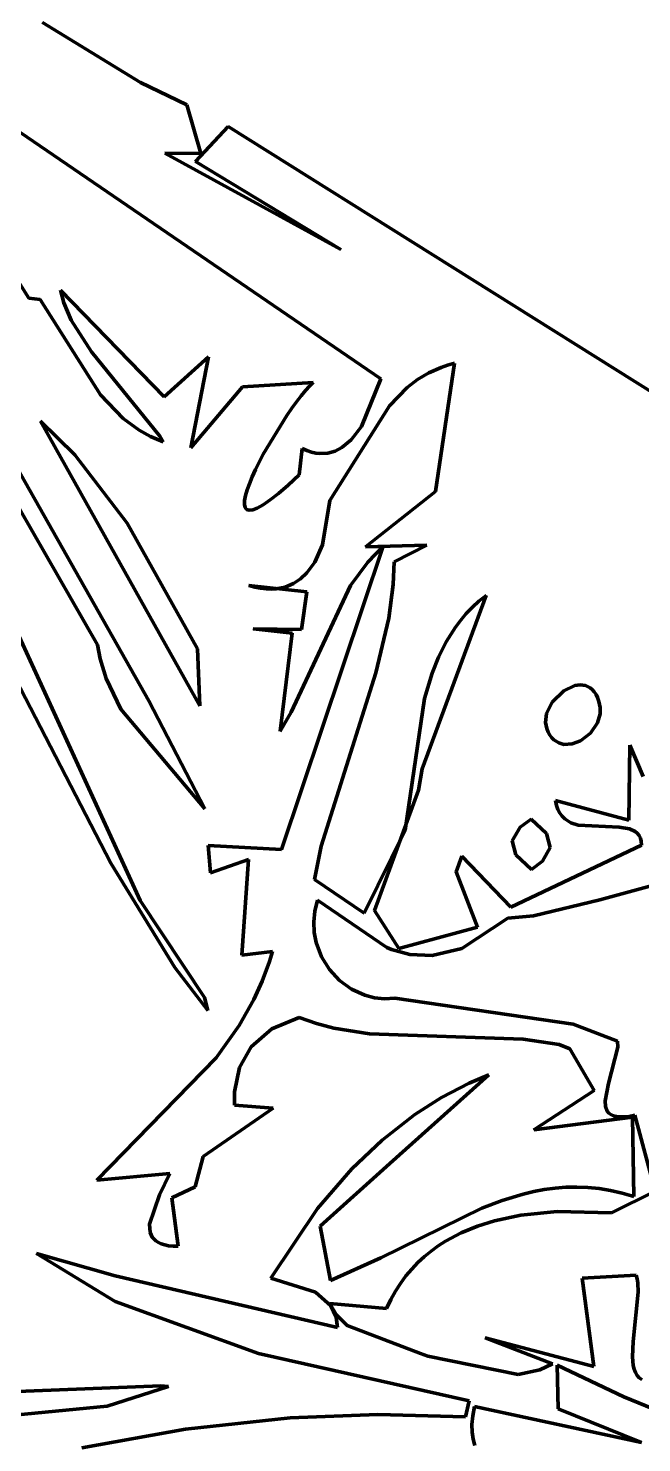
# Model space of a CAD drawing. Header units: millimetres. Extents: x 0 to 11, y 0 to 14.1.
# Drawn here: x 4.872 to 5.263, y 3.557 to 4.459 of the extents above; entities that cross this region are included whole.
import ezdxf

# ---------------------------------------------------------------- set-up
doc = ezdxf.new("R2010")
doc.units = ezdxf.units.MM
doc.layers.add('color#010101ff', color=7, linetype='CONTINUOUS', lineweight=100)
doc.layers.add('color#fefefeff', color=7, linetype='CONTINUOUS', lineweight=100)

msp = doc.modelspace()

# ---------------------------------------------------------------- linework, layer by layer
at = {"layer": 'color#010101ff'}
for p, q in [((4.88061, 4.46281), (4.94316, 4.42445)), ((4.94316, 4.42445), (4.97277, 4.41027)), ((5.09662, 4.2354), (4.84041, 4.41021)), ((4.97277, 4.41027), (4.98167, 4.37907)), ((4.97837, 4.37397), (4.99915, 4.39636)), ((4.99915, 4.39636), (5.48307, 4.09319)), ((4.98167, 4.37907), (4.95867, 4.37943)), ((4.95867, 4.37943), (5.07106, 4.31783)), ((5.07106, 4.31783), (4.97837, 4.37397)), ((4.94844, 4.02987), (4.76494, 4.35426)), ((4.84617, 4.32757), (4.87198, 4.28679)), ((4.87198, 4.28679), (4.87902, 4.28595)), ((4.89428, 4.28395), (4.89215, 4.29188)), ((4.89215, 4.29188), (4.95824, 4.22383)), ((4.87902, 4.28595), (4.91775, 4.2251)), ((4.89888, 4.27284), (4.89428, 4.28395)), ((4.91193, 4.25273), (4.89888, 4.27284)), ((4.95562, 4.19882), (4.91193, 4.25273)), ((4.95824, 4.22383), (4.98654, 4.24942)), ((4.98654, 4.24942), (4.97529, 4.19131)), ((5.1351, 4.24272), (5.12723, 4.23923)), ((5.13155, 4.16345), (5.14378, 4.24532)), ((5.13934, 4.24414), (5.1351, 4.24272)), ((5.14378, 4.24532), (5.13934, 4.24414)), ((5.00827, 4.23037), (5.05355, 4.23299)), ((5.05355, 4.23299), (5.05119, 4.23073)), ((5.08431, 4.205), (5.09662, 4.2354)), ((5.12007, 4.23495), (5.11355, 4.22995)), ((5.12723, 4.23923), (5.12007, 4.23495)), ((4.91775, 4.2251), (4.93223, 4.21007)), ((4.97529, 4.19131), (5.00827, 4.23037)), ((5.0458, 4.22455), (5.04286, 4.22076)), ((5.04859, 4.2279), (5.0458, 4.22455)), ((5.05119, 4.23073), (5.04859, 4.2279)), ((5.11355, 4.22995), (5.10213, 4.21821)), ((4.82953, 4.21561), (4.91571, 4.06565)), ((5.03981, 4.21659), (5.0367, 4.2121)), ((5.04286, 4.22076), (5.03981, 4.21659)), ((5.10213, 4.21821), (5.06416, 4.15773)), ((4.8793, 4.20831), (4.98118, 4.02668)), ((4.90125, 4.18688), (4.8793, 4.20831)), ((4.93223, 4.21007), (4.94226, 4.20268)), ((5.0367, 4.2121), (5.02162, 4.18728)), ((4.94226, 4.20268), (4.94963, 4.1986)), ((4.94963, 4.1986), (4.9576, 4.19528)), ((4.9576, 4.19528), (4.95562, 4.19882)), ((5.07187, 4.19153), (5.07771, 4.1964)), ((5.07771, 4.1964), (5.08431, 4.205)), ((4.94296, 3.90252), (4.80845, 4.19541)), ((5.02162, 4.18728), (5.01662, 4.17746)), ((5.04458, 4.17416), (5.04647, 4.19101)), ((5.04647, 4.19101), (5.04944, 4.18968)), ((5.04944, 4.18968), (5.05231, 4.18871)), ((5.05231, 4.18871), (5.05509, 4.18806)), ((5.05509, 4.18806), (5.05777, 4.18773)), ((5.05777, 4.18773), (5.06284, 4.18797)), ((5.06284, 4.18797), (5.06754, 4.18928)), ((5.06754, 4.18928), (5.07187, 4.19153)), ((4.9346, 4.14329), (4.90125, 4.18688)), ((5.0145, 4.17284), (5.01271, 4.1685)), ((5.01662, 4.17746), (5.0145, 4.17284)), ((5.03749, 4.16765), (5.04458, 4.17416)), ((5.01024, 4.16093), (5.00964, 4.15783)), ((5.01127, 4.16451), (5.01024, 4.16093)), ((5.01271, 4.1685), (5.01127, 4.16451)), ((5.02599, 4.15816), (5.0313, 4.16233)), ((5.0313, 4.16233), (5.03749, 4.16765)), ((5.08687, 4.1283), (5.13155, 4.16345)), ((5.00964, 4.15783), (5.00954, 4.15527)), ((5.00954, 4.15527), (5.00996, 4.15333)), ((5.00996, 4.15333), (5.01096, 4.15205)), ((5.01096, 4.15205), (5.01256, 4.15153)), ((5.01256, 4.15153), (5.01483, 4.15181)), ((5.01483, 4.15181), (5.01779, 4.15296)), ((5.01779, 4.15296), (5.0215, 4.15506)), ((5.0215, 4.15506), (5.02599, 4.15816)), ((5.06416, 4.15773), (5.05947, 4.12954)), ((4.97963, 4.06323), (4.9346, 4.14329)), ((5.09826, 4.12856), (5.03328, 3.93521)), ((5.05947, 4.12954), (5.05452, 4.11852)), ((5.12613, 4.12939), (5.08687, 4.1283)), ((5.08836, 4.11844), (5.09826, 4.12856)), ((5.10521, 4.11864), (5.12613, 4.12939)), ((5.05452, 4.11852), (5.04949, 4.11157)), ((5.07736, 4.10347), (5.08836, 4.11844)), ((5.1045, 4.10414), (5.10521, 4.11864)), ((5.04545, 4.10776), (5.04085, 4.10474)), ((5.04949, 4.11157), (5.04545, 4.10776)), ((5.01624, 4.10248), (5.01242, 4.10352)), ((5.01242, 4.10352), (5.04934, 4.09955)), ((5.01989, 4.10177), (5.01624, 4.10248)), ((5.02337, 4.10136), (5.01989, 4.10177)), ((5.02668, 4.10126), (5.02337, 4.10136)), ((5.02983, 4.10143), (5.02668, 4.10126)), ((5.03565, 4.10259), (5.02983, 4.10143)), ((5.04085, 4.10474), (5.03565, 4.10259)), ((5.03937, 4.02279), (5.07736, 4.10347)), ((5.04934, 4.09955), (5.04599, 4.07542)), ((5.10169, 4.08275), (5.1045, 4.10414)), ((5.12307, 3.98656), (5.16384, 4.09717)), ((5.16384, 4.09717), (5.15934, 4.09352)), ((5.15516, 4.08967), (5.15127, 4.08562)), ((5.15934, 4.09352), (5.15516, 4.08967)), ((5.09345, 4.04776), (5.10169, 4.08275)), ((5.14768, 4.08139), (5.14435, 4.07699)), ((5.15127, 4.08562), (5.14768, 4.08139)), ((5.04599, 4.07542), (5.01507, 4.07591)), ((5.01507, 4.07591), (5.03999, 4.07313)), ((5.03999, 4.07313), (5.03245, 4.01061)), ((5.14435, 4.07699), (5.13847, 4.06771)), ((4.91571, 4.06565), (4.91745, 4.05681)), ((4.98118, 4.02668), (4.97963, 4.06323)), ((5.13847, 4.06771), (5.13353, 4.05788)), ((4.91745, 4.05681), (4.92134, 4.04417)), ((5.13353, 4.05788), (5.12941, 4.04757)), ((4.86007, 4.05023), (4.92417, 3.92642)), ((4.92134, 4.04417), (4.93071, 4.02458)), ((5.05863, 3.93722), (5.09345, 4.04776)), ((5.12941, 4.04757), (5.12455, 4.0314)), ((5.21353, 4.03643), (5.20617, 4.02922)), ((5.2205, 4.03965), (5.21353, 4.03643)), ((5.22399, 4.04013), (5.2205, 4.03965)), ((5.22732, 4.03971), (5.22399, 4.04013)), ((5.23036, 4.03829), (5.22732, 4.03971)), ((5.23173, 4.03717), (5.23036, 4.03829)), ((5.23299, 4.03575), (5.23173, 4.03717)), ((5.23411, 4.03404), (5.23299, 4.03575)), ((5.23508, 4.03201), (5.23411, 4.03404)), ((4.98436, 3.96096), (4.94844, 4.02987)), ((5.12455, 4.0314), (5.11214, 3.9475)), ((5.20617, 4.02922), (5.20257, 4.02195)), ((5.23588, 4.02964), (5.23508, 4.03201)), ((5.23681, 4.02568), (5.23588, 4.02964)), ((5.23674, 4.02173), (5.23681, 4.02568)), ((4.93071, 4.02458), (4.98436, 3.96096)), ((5.03245, 4.01061), (5.03937, 4.02279)), ((5.20257, 4.02195), (5.20187, 4.01617)), ((5.20187, 4.01617), (5.20259, 4.01236)), ((5.23049, 4.0094), (5.23506, 4.01604)), ((5.23506, 4.01604), (5.23674, 4.02173)), ((5.20259, 4.01236), (5.20354, 4.01008)), ((5.20354, 4.01008), (5.20464, 4.00811)), ((5.20464, 4.00811), (5.20588, 4.00644)), ((5.22419, 4.00452), (5.23049, 4.0094)), ((5.20588, 4.00644), (5.20725, 4.00506)), ((5.20725, 4.00506), (5.21027, 4.00312)), ((5.21027, 4.00312), (5.21361, 4.00219)), ((5.21361, 4.00219), (5.2189, 4.00248)), ((5.2189, 4.00248), (5.22419, 4.00452)), ((5.25575, 4.00176), (5.25497, 3.95384)), ((5.26415, 3.98159), (5.25575, 4.00176)), ((5.12074, 3.97302), (5.12307, 3.98656)), ((5.09258, 3.89614), (5.12074, 3.97302)), ((5.25497, 3.95384), (5.20822, 3.96633)), ((5.20822, 3.96633), (5.20884, 3.96325)), ((5.20884, 3.96325), (5.20977, 3.96057)), ((5.19261, 3.95447), (5.18565, 3.94929)), ((5.20249, 3.94532), (5.19261, 3.95447)), ((5.20977, 3.96057), (5.21097, 3.95826)), ((5.21097, 3.95826), (5.21243, 3.95631)), ((5.21243, 3.95631), (5.21412, 3.95466)), ((5.21412, 3.95466), (5.21602, 3.95331)), ((5.21602, 3.95331), (5.2181, 3.95222)), ((5.11214, 3.9475), (5.08604, 3.8944)), ((5.18565, 3.94929), (5.18058, 3.94071)), ((5.20489, 3.93641), (5.20249, 3.94532)), ((5.2181, 3.95222), (5.22272, 3.95072)), ((5.22272, 3.95072), (5.24895, 3.94941)), ((5.24895, 3.94941), (5.25555, 3.94832)), ((5.25555, 3.94832), (5.25903, 3.94671)), ((5.25903, 3.94671), (5.26043, 3.94556)), ((5.26043, 3.94556), (5.26157, 3.94414)), ((5.26157, 3.94414), (5.26242, 3.94242)), ((5.03328, 3.93521), (4.98646, 3.93771)), ((4.98646, 3.93771), (4.98794, 3.92019)), ((5.05431, 3.91599), (5.05863, 3.93722)), ((5.26318, 3.93798), (5.17975, 3.89834)), ((5.18058, 3.94071), (5.18299, 3.93175)), ((5.19982, 3.92773), (5.20489, 3.93641)), ((5.26242, 3.94242), (5.26297, 3.94038)), ((5.26297, 3.94038), (5.26318, 3.93798)), ((4.92417, 3.92642), (4.96521, 3.85988)), ((4.98794, 3.92019), (5.01225, 3.92866)), ((5.01225, 3.92866), (5.00794, 3.86767)), ((5.1484, 3.93091), (5.14475, 3.92077)), ((5.17975, 3.89834), (5.1484, 3.93091)), ((5.18299, 3.93175), (5.19286, 3.92242)), ((5.19286, 3.92242), (5.19982, 3.92773)), ((5.14475, 3.92077), (5.15848, 3.88563)), ((5.23654, 3.90305), (5.3048, 3.92162)), ((5.08604, 3.8944), (5.05431, 3.91599)), ((4.98402, 3.84079), (4.94296, 3.90252)), ((5.05448, 3.89575), (5.05621, 3.90272)), ((5.05621, 3.90272), (5.10055, 3.87264)), ((5.19413, 3.89274), (5.23654, 3.90305)), ((5.0538, 3.88889), (5.05448, 3.89575)), ((5.10827, 3.87195), (5.09258, 3.89614)), ((5.14835, 3.87203), (5.17773, 3.89129)), ((5.17773, 3.89129), (5.19413, 3.89274)), ((5.05412, 3.8822), (5.0538, 3.88889)), ((5.05535, 3.87575), (5.05412, 3.8822)), ((5.15848, 3.88563), (5.10827, 3.87195)), ((5.05875, 3.86668), (5.05535, 3.87575)), ((5.10055, 3.87264), (5.10353, 3.87141)), ((5.10353, 3.87141), (5.11526, 3.86813)), ((5.12945, 3.86745), (5.14835, 3.87203)), ((5.00794, 3.86767), (5.0274, 3.87003)), ((5.02548, 3.86359), (5.02096, 3.8512)), ((5.0274, 3.87003), (5.02548, 3.86359)), ((5.0638, 3.85855), (5.05875, 3.86668)), ((5.11526, 3.86813), (5.12945, 3.86745)), ((4.96521, 3.85988), (4.98619, 3.83231)), ((5.07028, 3.85159), (5.0638, 3.85855)), ((5.02096, 3.8512), (5.0156, 3.83943)), ((5.07794, 3.84604), (5.07028, 3.85159)), ((5.08653, 3.84214), (5.07794, 3.84604)), ((4.98619, 3.83231), (4.98402, 3.84079)), ((5.0156, 3.83943), (5.00617, 3.82278)), ((5.09267, 3.84057), (5.08653, 3.84214)), ((5.09904, 3.83991), (5.09267, 3.84057)), ((5.10558, 3.84023), (5.09904, 3.83991)), ((5.21953, 3.82369), (5.10558, 3.84023)), ((5.0271, 3.82077), (5.0445, 3.82798)), ((5.0445, 3.82798), (5.05556, 3.82409)), ((5.00617, 3.82278), (4.99141, 3.80216)), ((5.01389, 3.80912), (5.0271, 3.82077)), ((5.05556, 3.82409), (5.06675, 3.82113)), ((5.06675, 3.82113), (5.08943, 3.81749)), ((5.08943, 3.81749), (5.18763, 3.81415)), ((5.24787, 3.81276), (5.21953, 3.82369)), ((5.00649, 3.79607), (5.01389, 3.80912)), ((5.18763, 3.81415), (5.21046, 3.81063)), ((5.21046, 3.81063), (5.21737, 3.80794)), ((5.24197, 3.78577), (5.24798, 3.80906)), ((5.24798, 3.80906), (5.24787, 3.81276)), ((4.99141, 3.80216), (4.91528, 3.72411)), ((5.21737, 3.80794), (5.23283, 3.78143)), ((5.00322, 3.78061), (5.00649, 3.79607)), ((5.10233, 3.7348), (5.16563, 3.79144)), ((5.16563, 3.79144), (5.15318, 3.78612)), ((5.15318, 3.78612), (5.13532, 3.77684)), ((5.23283, 3.78143), (5.19436, 3.75628)), ((5.23988, 3.77474), (5.24197, 3.78577)), ((5.00328, 3.7721), (5.00322, 3.78061)), ((5.02787, 3.77012), (5.00328, 3.7721)), ((5.13532, 3.77684), (5.11844, 3.7661)), ((5.24014, 3.77112), (5.23988, 3.77474)), ((4.98332, 3.73916), (5.02787, 3.77012)), ((5.11844, 3.7661), (5.09742, 3.74975)), ((5.19436, 3.75628), (5.25735, 3.76434)), ((5.24131, 3.76815), (5.24014, 3.77112)), ((5.2423, 3.76695), (5.24131, 3.76815)), ((5.24359, 3.76597), (5.2423, 3.76695)), ((5.2452, 3.76522), (5.24359, 3.76597)), ((5.24715, 3.76472), (5.2452, 3.76522)), ((5.24947, 3.76448), (5.24715, 3.76472)), ((5.25219, 3.76453), (5.24947, 3.76448)), ((5.25532, 3.76487), (5.25219, 3.76453)), ((5.25889, 3.76554), (5.25532, 3.76487)), ((5.25735, 3.76434), (5.25815, 3.71363)), ((5.27186, 3.71723), (5.25889, 3.76554)), ((5.09742, 3.74975), (5.07808, 3.73138)), ((4.97806, 3.71995), (4.98332, 3.73916)), ((4.91528, 3.72411), (4.96201, 3.72848)), ((4.96201, 3.72848), (4.95523, 3.71486)), ((5.07808, 3.73138), (5.05621, 3.70605)), ((5.05787, 3.69475), (5.10233, 3.7348)), ((4.96329, 3.71282), (4.97806, 3.71995)), ((5.20108, 3.71812), (5.19428, 3.71686)), ((5.20795, 3.71904), (5.20108, 3.71812)), ((5.21488, 3.71959), (5.20795, 3.71904)), ((5.22188, 3.71975), (5.21488, 3.71959)), ((5.22896, 3.71948), (5.22188, 3.71975)), ((5.23613, 3.71876), (5.22896, 3.71948)), ((5.24338, 3.71756), (5.23613, 3.71876)), ((4.95523, 3.71486), (4.94901, 3.69612)), ((4.96725, 3.682), (4.96329, 3.71282)), ((5.17422, 3.71127), (5.16107, 3.70631)), ((5.18754, 3.71528), (5.17422, 3.71127)), ((5.19428, 3.71686), (5.18754, 3.71528)), ((5.25072, 3.71586), (5.24338, 3.71756)), ((5.244, 3.70322), (5.27186, 3.71723)), ((5.25815, 3.71363), (5.25072, 3.71586)), ((5.05621, 3.70605), (5.02642, 3.66153)), ((5.16107, 3.70631), (5.09674, 3.67464)), ((5.16919, 3.69821), (5.18612, 3.70183)), ((5.18612, 3.70183), (5.20935, 3.70413)), ((5.20935, 3.70413), (5.244, 3.70322)), ((4.94901, 3.69612), (4.9494, 3.69083)), ((4.9494, 3.69083), (4.95072, 3.68784)), ((5.06447, 3.66014), (5.05787, 3.69475)), ((5.1479, 3.69046), (5.15832, 3.69478)), ((5.15832, 3.69478), (5.16919, 3.69821)), ((4.95072, 3.68784), (4.95304, 3.68537)), ((4.95304, 3.68537), (4.95461, 3.68436)), ((4.95461, 3.68436), (4.95648, 3.68351)), ((4.95648, 3.68351), (4.95866, 3.68284)), ((4.95866, 3.68284), (4.96117, 3.68236)), ((4.96117, 3.68236), (4.96403, 3.68207)), ((4.96403, 3.68207), (4.96725, 3.682)), ((5.12882, 3.6789), (5.13334, 3.68217)), ((5.13334, 3.68217), (5.13804, 3.68519)), ((5.13804, 3.68519), (5.1479, 3.69046)), ((4.92702, 3.6631), (4.87672, 3.67746)), ((4.87672, 3.67746), (4.92695, 3.64681)), ((5.09674, 3.67464), (5.06447, 3.66014)), ((5.12034, 3.67153), (5.12448, 3.67536)), ((5.12448, 3.67536), (5.12882, 3.6789)), ((5.11271, 3.66303), (5.11642, 3.66743)), ((5.11642, 3.66743), (5.12034, 3.67153)), ((5.0691, 3.63013), (4.92702, 3.6631)), ((5.02642, 3.66153), (5.05502, 3.6527)), ((5.10603, 3.65331), (5.10925, 3.65833)), ((5.10925, 3.65833), (5.11271, 3.66303)), ((5.25969, 3.66346), (5.22522, 3.66159)), ((5.22522, 3.66159), (5.2328, 3.60531)), ((5.26033, 3.66114), (5.25969, 3.66346)), ((5.26074, 3.65855), (5.26033, 3.66114)), ((5.26099, 3.65269), (5.26074, 3.65855)), ((4.92695, 3.64681), (5.01853, 3.6136)), ((5.05502, 3.6527), (5.06478, 3.64395)), ((5.10039, 3.64233), (5.10307, 3.64799)), ((5.10307, 3.64799), (5.10603, 3.65331)), ((5.2578, 3.6212), (5.26099, 3.65269)), ((5.06815, 3.63851), (5.06409, 3.64542)), ((5.06409, 3.64542), (5.10039, 3.64233)), ((5.06478, 3.64395), (5.06806, 3.63677)), ((5.06806, 3.63677), (5.0691, 3.63013)), ((5.07509, 3.63141), (5.06815, 3.63851)), ((5.12202, 3.61365), (5.07509, 3.63141)), ((5.2328, 3.60531), (5.1633, 3.62346)), ((5.1633, 3.62346), (5.20622, 3.607)), ((5.25737, 3.61146), (5.2578, 3.6212)), ((5.01853, 3.6136), (5.15302, 3.58333)), ((5.12661, 3.61185), (5.12202, 3.61365)), ((5.18443, 3.6002), (5.12661, 3.61185)), ((5.25787, 3.6059), (5.25737, 3.61146)), ((5.19813, 3.60324), (5.18443, 3.6002)), ((5.20622, 3.607), (5.19813, 3.60324)), ((5.20996, 3.57829), (5.20918, 3.60607)), ((5.20918, 3.60607), (5.2519, 3.58592)), ((5.25844, 3.60349), (5.25787, 3.6059)), ((5.25925, 3.60137), (5.25844, 3.60349)), ((5.26033, 3.59958), (5.25925, 3.60137)), ((4.95614, 3.59299), (4.85901, 3.58909)), ((4.9219, 3.57997), (4.96115, 3.59259)), ((4.96115, 3.59259), (4.95614, 3.59299)), ((5.2617, 3.59813), (5.26033, 3.59958)), ((5.2634, 3.59707), (5.2617, 3.59813)), ((5.15302, 3.58333), (5.15082, 3.5732)), ((5.2519, 3.58592), (5.2965, 3.56768)), ((4.84393, 3.57239), (4.9219, 3.57997)), ((5.0948, 3.57475), (5.03883, 3.57258)), ((5.15082, 3.5732), (5.0948, 3.57475)), ((5.15488, 3.56823), (5.15535, 3.5737)), ((5.15535, 3.5737), (5.15641, 3.57974)), ((5.15641, 3.57974), (5.26308, 3.55684)), ((5.26308, 3.55684), (5.20996, 3.57829)), ((4.97199, 3.56536), (4.90581, 3.55346)), ((5.03883, 3.57258), (4.97199, 3.56536)), ((5.15497, 3.5633), (5.15488, 3.56823)), ((5.15559, 3.55885), (5.15497, 3.5633)), ((5.1567, 3.55487), (5.15559, 3.55885))]:
    msp.add_line(p, q, dxfattribs=at)
at = {"layer": 'color#fefefeff'}
for p, q in [((4.94316, 4.42445), (4.88061, 4.46281)), ((4.97277, 4.41027), (4.94316, 4.42445)), ((4.84041, 4.41021), (5.09662, 4.2354)), ((4.98167, 4.37907), (4.97277, 4.41027)), ((4.99915, 4.39636), (4.97837, 4.37397)), ((5.48307, 4.09319), (4.99915, 4.39636)), ((5.07106, 4.31783), (4.95867, 4.37943)), ((4.95867, 4.37943), (4.98167, 4.37907)), ((4.97837, 4.37397), (5.07106, 4.31783)), ((4.76494, 4.35426), (4.94844, 4.02987)), ((4.87198, 4.28679), (4.84617, 4.32757)), ((4.87902, 4.28595), (4.87198, 4.28679)), ((4.95824, 4.22383), (4.89215, 4.29188)), ((4.89215, 4.29188), (4.89428, 4.28395)), ((4.91775, 4.2251), (4.87902, 4.28595)), ((4.89428, 4.28395), (4.89888, 4.27284)), ((4.89888, 4.27284), (4.91193, 4.25273)), ((4.91193, 4.25273), (4.95562, 4.19882)), ((4.98654, 4.24942), (4.95824, 4.22383)), ((4.97529, 4.19131), (4.98654, 4.24942)), ((5.12723, 4.23923), (5.1351, 4.24272)), ((5.14378, 4.24532), (5.13155, 4.16345)), ((5.1351, 4.24272), (5.13934, 4.24414)), ((5.13934, 4.24414), (5.14378, 4.24532)), ((5.05355, 4.23299), (5.00827, 4.23037)), ((5.05119, 4.23073), (5.05355, 4.23299)), ((5.09662, 4.2354), (5.08431, 4.205)), ((5.11355, 4.22995), (5.12007, 4.23495)), ((5.12007, 4.23495), (5.12723, 4.23923)), ((4.93223, 4.21007), (4.91775, 4.2251)), ((5.00827, 4.23037), (4.97529, 4.19131)), ((5.04286, 4.22076), (5.0458, 4.22455)), ((5.0458, 4.22455), (5.04859, 4.2279)), ((5.04859, 4.2279), (5.05119, 4.23073)), ((5.10213, 4.21821), (5.11355, 4.22995)), ((4.91571, 4.06565), (4.82953, 4.21561)), ((5.0367, 4.2121), (5.03981, 4.21659)), ((5.03981, 4.21659), (5.04286, 4.22076)), ((5.06416, 4.15773), (5.10213, 4.21821)), ((4.8793, 4.20831), (4.90125, 4.18688)), ((4.98118, 4.02668), (4.8793, 4.20831)), ((4.94226, 4.20268), (4.93223, 4.21007)), ((5.02162, 4.18728), (5.0367, 4.2121)), ((4.94963, 4.1986), (4.94226, 4.20268)), ((4.9576, 4.19528), (4.94963, 4.1986)), ((4.95562, 4.19882), (4.9576, 4.19528)), ((5.07771, 4.1964), (5.07187, 4.19153)), ((5.08431, 4.205), (5.07771, 4.1964)), ((4.80845, 4.19541), (4.94296, 3.90252)), ((5.01662, 4.17746), (5.02162, 4.18728)), ((5.04647, 4.19101), (5.04458, 4.17416)), ((5.04944, 4.18968), (5.04647, 4.19101)), ((5.05231, 4.18871), (5.04944, 4.18968)), ((5.05509, 4.18806), (5.05231, 4.18871)), ((5.05777, 4.18773), (5.05509, 4.18806)), ((5.06284, 4.18797), (5.05777, 4.18773)), ((5.06754, 4.18928), (5.06284, 4.18797)), ((5.07187, 4.19153), (5.06754, 4.18928)), ((4.90125, 4.18688), (4.9346, 4.14329)), ((5.01271, 4.1685), (5.0145, 4.17284)), ((5.0145, 4.17284), (5.01662, 4.17746)), ((5.04458, 4.17416), (5.03749, 4.16765)), ((5.00964, 4.15783), (5.01024, 4.16093)), ((5.01024, 4.16093), (5.01127, 4.16451)), ((5.01127, 4.16451), (5.01271, 4.1685)), ((5.0313, 4.16233), (5.02599, 4.15816)), ((5.03749, 4.16765), (5.0313, 4.16233)), ((5.13155, 4.16345), (5.08687, 4.1283)), ((5.00954, 4.15527), (5.00964, 4.15783)), ((5.00996, 4.15333), (5.00954, 4.15527)), ((5.01096, 4.15205), (5.00996, 4.15333)), ((5.01256, 4.15153), (5.01096, 4.15205)), ((5.01483, 4.15181), (5.01256, 4.15153)), ((5.01779, 4.15296), (5.01483, 4.15181)), ((5.0215, 4.15506), (5.01779, 4.15296)), ((5.02599, 4.15816), (5.0215, 4.15506)), ((5.05947, 4.12954), (5.06416, 4.15773)), ((4.9346, 4.14329), (4.97963, 4.06323)), ((5.03328, 3.93521), (5.09826, 4.12856)), ((5.05452, 4.11852), (5.05947, 4.12954)), ((5.08687, 4.1283), (5.12613, 4.12939)), ((5.09826, 4.12856), (5.08836, 4.11844)), ((5.12613, 4.12939), (5.10521, 4.11864)), ((5.04949, 4.11157), (5.05452, 4.11852)), ((5.08836, 4.11844), (5.07736, 4.10347)), ((5.10521, 4.11864), (5.1045, 4.10414)), ((5.04085, 4.10474), (5.04545, 4.10776)), ((5.04545, 4.10776), (5.04949, 4.11157)), ((5.04934, 4.09955), (5.01242, 4.10352)), ((5.01242, 4.10352), (5.01624, 4.10248)), ((5.01624, 4.10248), (5.01989, 4.10177)), ((5.01989, 4.10177), (5.02337, 4.10136)), ((5.02337, 4.10136), (5.02668, 4.10126)), ((5.02668, 4.10126), (5.02983, 4.10143)), ((5.02983, 4.10143), (5.03565, 4.10259)), ((5.03565, 4.10259), (5.04085, 4.10474)), ((5.07736, 4.10347), (5.03937, 4.02279)), ((5.04599, 4.07542), (5.04934, 4.09955)), ((5.1045, 4.10414), (5.10169, 4.08275)), ((5.16384, 4.09717), (5.12307, 3.98656)), ((5.15934, 4.09352), (5.16384, 4.09717)), ((5.15127, 4.08562), (5.15516, 4.08967)), ((5.15516, 4.08967), (5.15934, 4.09352)), ((5.10169, 4.08275), (5.09345, 4.04776)), ((5.14435, 4.07699), (5.14768, 4.08139)), ((5.14768, 4.08139), (5.15127, 4.08562)), ((5.03999, 4.07313), (5.01507, 4.07591)), ((5.01507, 4.07591), (5.04599, 4.07542)), ((5.03245, 4.01061), (5.03999, 4.07313)), ((5.13847, 4.06771), (5.14435, 4.07699)), ((4.91745, 4.05681), (4.91571, 4.06565)), ((4.97963, 4.06323), (4.98118, 4.02668)), ((5.13353, 4.05788), (5.13847, 4.06771)), ((4.92134, 4.04417), (4.91745, 4.05681)), ((5.12941, 4.04757), (5.13353, 4.05788)), ((4.92417, 3.92642), (4.86007, 4.05023)), ((4.93071, 4.02458), (4.92134, 4.04417)), ((5.09345, 4.04776), (5.05863, 3.93722)), ((5.12455, 4.0314), (5.12941, 4.04757)), ((5.20617, 4.02922), (5.21353, 4.03643)), ((5.21353, 4.03643), (5.2205, 4.03965)), ((5.2205, 4.03965), (5.22399, 4.04013)), ((5.22399, 4.04013), (5.22732, 4.03971)), ((5.22732, 4.03971), (5.23036, 4.03829)), ((5.23036, 4.03829), (5.23173, 4.03717)), ((5.23173, 4.03717), (5.23299, 4.03575)), ((5.23299, 4.03575), (5.23411, 4.03404)), ((5.23411, 4.03404), (5.23508, 4.03201)), ((4.94844, 4.02987), (4.98436, 3.96096)), ((5.11214, 3.9475), (5.12455, 4.0314)), ((5.20257, 4.02195), (5.20617, 4.02922)), ((5.23508, 4.03201), (5.23588, 4.02964)), ((5.23588, 4.02964), (5.23681, 4.02568)), ((5.23681, 4.02568), (5.23674, 4.02173)), ((4.98436, 3.96096), (4.93071, 4.02458)), ((5.03937, 4.02279), (5.03245, 4.01061)), ((5.20187, 4.01617), (5.20257, 4.02195)), ((5.20259, 4.01236), (5.20187, 4.01617)), ((5.23506, 4.01604), (5.23049, 4.0094)), ((5.23674, 4.02173), (5.23506, 4.01604)), ((5.20354, 4.01008), (5.20259, 4.01236)), ((5.20464, 4.00811), (5.20354, 4.01008)), ((5.20588, 4.00644), (5.20464, 4.00811)), ((5.23049, 4.0094), (5.22419, 4.00452)), ((5.20725, 4.00506), (5.20588, 4.00644)), ((5.21027, 4.00312), (5.20725, 4.00506)), ((5.21361, 4.00219), (5.21027, 4.00312)), ((5.2189, 4.00248), (5.21361, 4.00219)), ((5.22419, 4.00452), (5.2189, 4.00248)), ((5.25497, 3.95384), (5.25575, 4.00176)), ((5.25575, 4.00176), (5.26415, 3.98159)), ((5.12307, 3.98656), (5.12074, 3.97302)), ((5.12074, 3.97302), (5.09258, 3.89614)), ((5.20884, 3.96325), (5.20822, 3.96633)), ((5.20822, 3.96633), (5.25497, 3.95384)), ((5.20977, 3.96057), (5.20884, 3.96325)), ((5.18565, 3.94929), (5.19261, 3.95447)), ((5.19261, 3.95447), (5.20249, 3.94532)), ((5.21097, 3.95826), (5.20977, 3.96057)), ((5.21243, 3.95631), (5.21097, 3.95826)), ((5.21412, 3.95466), (5.21243, 3.95631)), ((5.21602, 3.95331), (5.21412, 3.95466)), ((5.2181, 3.95222), (5.21602, 3.95331)), ((5.08604, 3.8944), (5.11214, 3.9475)), ((5.18058, 3.94071), (5.18565, 3.94929)), ((5.20249, 3.94532), (5.20489, 3.93641)), ((5.22272, 3.95072), (5.2181, 3.95222)), ((5.24895, 3.94941), (5.22272, 3.95072)), ((5.25555, 3.94832), (5.24895, 3.94941)), ((5.25903, 3.94671), (5.25555, 3.94832)), ((5.26043, 3.94556), (5.25903, 3.94671)), ((5.26157, 3.94414), (5.26043, 3.94556)), ((5.26242, 3.94242), (5.26157, 3.94414)), ((4.98794, 3.92019), (4.98646, 3.93771)), ((4.98646, 3.93771), (5.03328, 3.93521)), ((5.05863, 3.93722), (5.05431, 3.91599)), ((5.17975, 3.89834), (5.26318, 3.93798)), ((5.18299, 3.93175), (5.18058, 3.94071)), ((5.20489, 3.93641), (5.19982, 3.92773)), ((5.26297, 3.94038), (5.26242, 3.94242)), ((5.26318, 3.93798), (5.26297, 3.94038)), ((4.96521, 3.85988), (4.92417, 3.92642)), ((5.01225, 3.92866), (4.98794, 3.92019)), ((5.00794, 3.86767), (5.01225, 3.92866)), ((5.14475, 3.92077), (5.1484, 3.93091)), ((5.1484, 3.93091), (5.17975, 3.89834)), ((5.19286, 3.92242), (5.18299, 3.93175)), ((5.19982, 3.92773), (5.19286, 3.92242)), ((5.15848, 3.88563), (5.14475, 3.92077)), ((5.3048, 3.92162), (5.23654, 3.90305)), ((5.05431, 3.91599), (5.08604, 3.8944)), ((4.94296, 3.90252), (4.98402, 3.84079)), ((5.05621, 3.90272), (5.05448, 3.89575)), ((5.10055, 3.87264), (5.05621, 3.90272)), ((5.23654, 3.90305), (5.19413, 3.89274)), ((5.05448, 3.89575), (5.0538, 3.88889)), ((5.09258, 3.89614), (5.10827, 3.87195)), ((5.17773, 3.89129), (5.14835, 3.87203)), ((5.19413, 3.89274), (5.17773, 3.89129)), ((5.0538, 3.88889), (5.05412, 3.8822)), ((5.05412, 3.8822), (5.05535, 3.87575)), ((5.10827, 3.87195), (5.15848, 3.88563)), ((5.05535, 3.87575), (5.05875, 3.86668)), ((5.10353, 3.87141), (5.10055, 3.87264)), ((5.11526, 3.86813), (5.10353, 3.87141)), ((5.14835, 3.87203), (5.12945, 3.86745)), ((5.0274, 3.87003), (5.00794, 3.86767)), ((5.02096, 3.8512), (5.02548, 3.86359)), ((5.02548, 3.86359), (5.0274, 3.87003)), ((5.05875, 3.86668), (5.0638, 3.85855)), ((5.12945, 3.86745), (5.11526, 3.86813)), ((4.98619, 3.83231), (4.96521, 3.85988)), ((5.0638, 3.85855), (5.07028, 3.85159)), ((5.0156, 3.83943), (5.02096, 3.8512)), ((5.07028, 3.85159), (5.07794, 3.84604)), ((5.07794, 3.84604), (5.08653, 3.84214)), ((4.98402, 3.84079), (4.98619, 3.83231)), ((5.00617, 3.82278), (5.0156, 3.83943)), ((5.08653, 3.84214), (5.09267, 3.84057)), ((5.09267, 3.84057), (5.09904, 3.83991)), ((5.09904, 3.83991), (5.10558, 3.84023)), ((5.10558, 3.84023), (5.21953, 3.82369)), ((5.0445, 3.82798), (5.0271, 3.82077)), ((5.05556, 3.82409), (5.0445, 3.82798)), ((4.99141, 3.80216), (5.00617, 3.82278)), ((5.0271, 3.82077), (5.01389, 3.80912)), ((5.06675, 3.82113), (5.05556, 3.82409)), ((5.08943, 3.81749), (5.06675, 3.82113)), ((5.18763, 3.81415), (5.08943, 3.81749)), ((5.21953, 3.82369), (5.24787, 3.81276)), ((5.01389, 3.80912), (5.00649, 3.79607)), ((5.21046, 3.81063), (5.18763, 3.81415)), ((5.21737, 3.80794), (5.21046, 3.81063)), ((5.24798, 3.80906), (5.24197, 3.78577)), ((5.24787, 3.81276), (5.24798, 3.80906)), ((4.91528, 3.72411), (4.99141, 3.80216)), ((5.23283, 3.78143), (5.21737, 3.80794)), ((5.00649, 3.79607), (5.00322, 3.78061)), ((5.16563, 3.79144), (5.10233, 3.7348)), ((5.15318, 3.78612), (5.16563, 3.79144)), ((5.13532, 3.77684), (5.15318, 3.78612)), ((5.19436, 3.75628), (5.23283, 3.78143)), ((5.24197, 3.78577), (5.23988, 3.77474)), ((5.00322, 3.78061), (5.00328, 3.7721)), ((5.00328, 3.7721), (5.02787, 3.77012)), ((5.11844, 3.7661), (5.13532, 3.77684)), ((5.23988, 3.77474), (5.24014, 3.77112)), ((5.02787, 3.77012), (4.98332, 3.73916)), ((5.09742, 3.74975), (5.11844, 3.7661)), ((5.25735, 3.76434), (5.19436, 3.75628)), ((5.24014, 3.77112), (5.24131, 3.76815)), ((5.24131, 3.76815), (5.2423, 3.76695)), ((5.2423, 3.76695), (5.24359, 3.76597)), ((5.24359, 3.76597), (5.2452, 3.76522)), ((5.2452, 3.76522), (5.24715, 3.76472)), ((5.24715, 3.76472), (5.24947, 3.76448)), ((5.24947, 3.76448), (5.25219, 3.76453)), ((5.25219, 3.76453), (5.25532, 3.76487)), ((5.25532, 3.76487), (5.25889, 3.76554)), ((5.25815, 3.71363), (5.25735, 3.76434)), ((5.25889, 3.76554), (5.27186, 3.71723)), ((5.07808, 3.73138), (5.09742, 3.74975)), ((4.98332, 3.73916), (4.97806, 3.71995)), ((4.96201, 3.72848), (4.91528, 3.72411)), ((4.95523, 3.71486), (4.96201, 3.72848)), ((5.05621, 3.70605), (5.07808, 3.73138)), ((5.10233, 3.7348), (5.05787, 3.69475)), ((4.97806, 3.71995), (4.96329, 3.71282)), ((5.19428, 3.71686), (5.20108, 3.71812)), ((5.20108, 3.71812), (5.20795, 3.71904)), ((5.20795, 3.71904), (5.21488, 3.71959)), ((5.21488, 3.71959), (5.22188, 3.71975)), ((5.22188, 3.71975), (5.22896, 3.71948)), ((5.22896, 3.71948), (5.23613, 3.71876)), ((5.23613, 3.71876), (5.24338, 3.71756)), ((4.94901, 3.69612), (4.95523, 3.71486)), ((4.96329, 3.71282), (4.96725, 3.682)), ((5.16107, 3.70631), (5.17422, 3.71127)), ((5.17422, 3.71127), (5.18754, 3.71528)), ((5.18754, 3.71528), (5.19428, 3.71686)), ((5.24338, 3.71756), (5.25072, 3.71586)), ((5.27186, 3.71723), (5.244, 3.70322)), ((5.25072, 3.71586), (5.25815, 3.71363)), ((5.02642, 3.66153), (5.05621, 3.70605)), ((5.09674, 3.67464), (5.16107, 3.70631)), ((5.18612, 3.70183), (5.16919, 3.69821)), ((5.20935, 3.70413), (5.18612, 3.70183)), ((5.244, 3.70322), (5.20935, 3.70413)), ((4.9494, 3.69083), (4.94901, 3.69612)), ((4.95072, 3.68784), (4.9494, 3.69083)), ((5.05787, 3.69475), (5.06447, 3.66014)), ((5.15832, 3.69478), (5.1479, 3.69046)), ((5.16919, 3.69821), (5.15832, 3.69478)), ((4.95304, 3.68537), (4.95072, 3.68784)), ((4.95461, 3.68436), (4.95304, 3.68537)), ((4.95648, 3.68351), (4.95461, 3.68436)), ((4.95866, 3.68284), (4.95648, 3.68351)), ((4.96117, 3.68236), (4.95866, 3.68284)), ((4.96403, 3.68207), (4.96117, 3.68236)), ((4.96725, 3.682), (4.96403, 3.68207)), ((5.13334, 3.68217), (5.12882, 3.6789)), ((5.13804, 3.68519), (5.13334, 3.68217)), ((5.1479, 3.69046), (5.13804, 3.68519)), ((4.92695, 3.64681), (4.87672, 3.67746)), ((4.87672, 3.67746), (4.92702, 3.6631)), ((5.06447, 3.66014), (5.09674, 3.67464)), ((5.12448, 3.67536), (5.12034, 3.67153)), ((5.12882, 3.6789), (5.12448, 3.67536)), ((5.11642, 3.66743), (5.11271, 3.66303)), ((5.12034, 3.67153), (5.11642, 3.66743)), ((4.92702, 3.6631), (5.0691, 3.63013)), ((5.05502, 3.6527), (5.02642, 3.66153)), ((5.10925, 3.65833), (5.10603, 3.65331)), ((5.11271, 3.66303), (5.10925, 3.65833)), ((5.22522, 3.66159), (5.25969, 3.66346)), ((5.2328, 3.60531), (5.22522, 3.66159)), ((5.25969, 3.66346), (5.26033, 3.66114)), ((5.26033, 3.66114), (5.26074, 3.65855)), ((5.26074, 3.65855), (5.26099, 3.65269)), ((5.01853, 3.6136), (4.92695, 3.64681)), ((5.06478, 3.64395), (5.05502, 3.6527)), ((5.10307, 3.64799), (5.10039, 3.64233)), ((5.10603, 3.65331), (5.10307, 3.64799)), ((5.26099, 3.65269), (5.2578, 3.6212)), ((5.10039, 3.64233), (5.06409, 3.64542)), ((5.06409, 3.64542), (5.06815, 3.63851)), ((5.06806, 3.63677), (5.06478, 3.64395)), ((5.0691, 3.63013), (5.06806, 3.63677)), ((5.06815, 3.63851), (5.07509, 3.63141)), ((5.07509, 3.63141), (5.12202, 3.61365)), ((5.20622, 3.607), (5.1633, 3.62346)), ((5.1633, 3.62346), (5.2328, 3.60531)), ((5.2578, 3.6212), (5.25737, 3.61146)), ((5.15302, 3.58333), (5.01853, 3.6136)), ((5.12202, 3.61365), (5.12661, 3.61185)), ((5.12661, 3.61185), (5.18443, 3.6002)), ((5.25737, 3.61146), (5.25787, 3.6059)), ((5.18443, 3.6002), (5.19813, 3.60324)), ((5.19813, 3.60324), (5.20622, 3.607)), ((5.2519, 3.58592), (5.20918, 3.60607)), ((5.20918, 3.60607), (5.20996, 3.57829)), ((5.25787, 3.6059), (5.25844, 3.60349)), ((5.25844, 3.60349), (5.25925, 3.60137)), ((5.25925, 3.60137), (5.26033, 3.59958)), ((4.85901, 3.58909), (4.95614, 3.59299)), ((4.96115, 3.59259), (4.9219, 3.57997)), ((4.95614, 3.59299), (4.96115, 3.59259)), ((5.26033, 3.59958), (5.2617, 3.59813)), ((5.2617, 3.59813), (5.2634, 3.59707)), ((5.15082, 3.5732), (5.15302, 3.58333)), ((5.2965, 3.56768), (5.2519, 3.58592)), ((4.9219, 3.57997), (4.84393, 3.57239)), ((5.03883, 3.57258), (5.0948, 3.57475)), ((5.0948, 3.57475), (5.15082, 3.5732)), ((5.15535, 3.5737), (5.15488, 3.56823)), ((5.15641, 3.57974), (5.15535, 3.5737)), ((5.26308, 3.55684), (5.15641, 3.57974)), ((5.20996, 3.57829), (5.26308, 3.55684)), ((4.90581, 3.55346), (4.97199, 3.56536)), ((4.97199, 3.56536), (5.03883, 3.57258)), ((5.15488, 3.56823), (5.15497, 3.5633)), ((5.15497, 3.5633), (5.15559, 3.55885)), ((5.15559, 3.55885), (5.1567, 3.55487))]:
    msp.add_line(p, q, dxfattribs=at)

doc.saveas('drawing.dxf')
